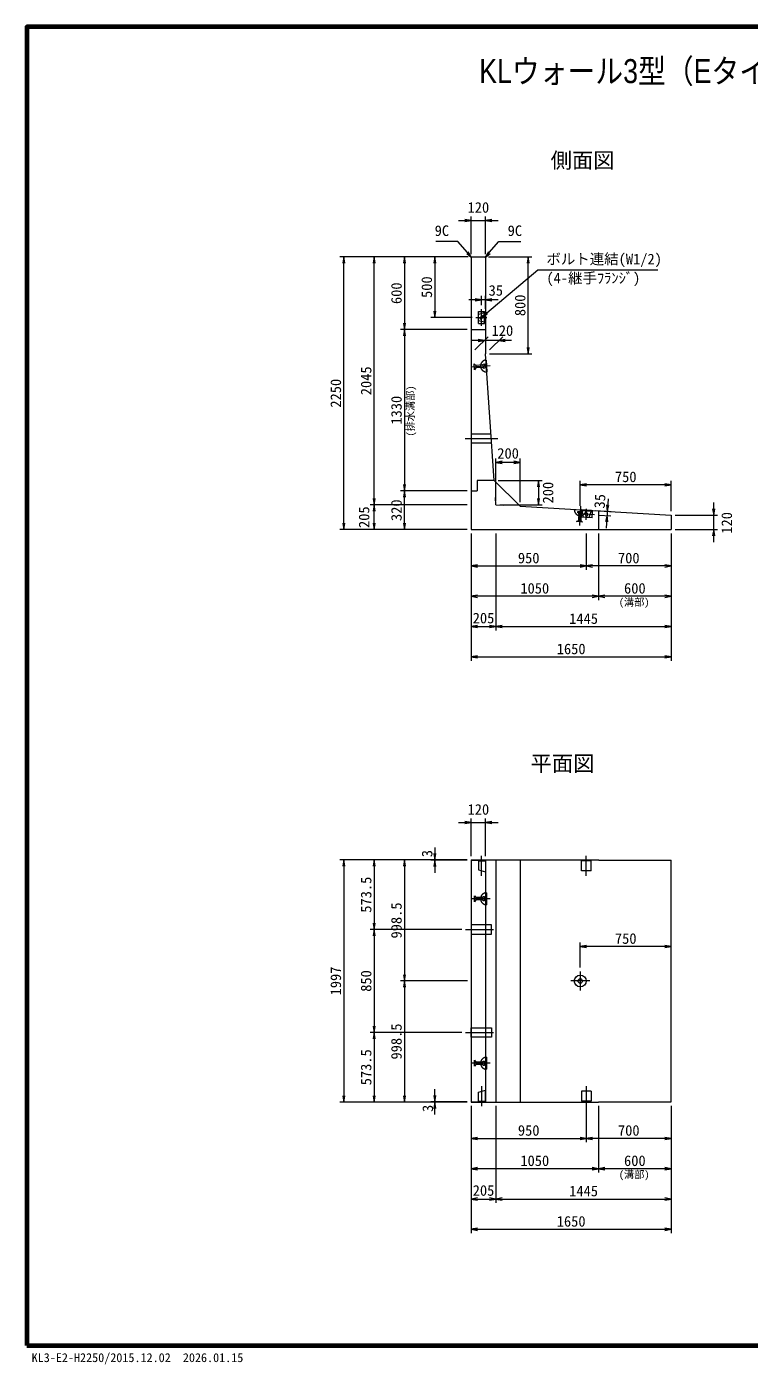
# Model space of a CAD drawing. Units: millimetres at full size, sheet at 1:40. Extents: x 124888 to 140688, y 10657 to 21690.
# Drawn here: x 124888 to 130844, y 10657 to 21690 of the extents above; entities that cross this region are included whole.
import ezdxf
from ezdxf.enums import TextEntityAlignment as Align

# ---------------------------------------------------------------- set-up
doc = ezdxf.new("R2010")
doc.units = ezdxf.units.MM
doc.header["$LTSCALE"] = 40
doc.linetypes.add('CHAIN', pattern=[18.5, 12, -1.5, 3.5, -1.5])
doc.linetypes.add('DASHED', pattern=[7.5, 6, -1.5])
for name, color, linetype, lineweight in [('01図枠', 1, 'Continuous', 70), ('中心', 6, 'CHAIN', 9), ('外形線', 7, 'Continuous', 13), ('寸法', 2, 'Continuous', 9), ('細線', 4, 'Continuous', 9), ('連結部', 4, 'Continuous', 13)]:
    doc.layers.add(name, color=color, linetype=linetype, lineweight=lineweight)
doc.layers.add('文字', color=7, linetype='Continuous')
doc.styles.add('ＭＳ ゴシック', font='')
doc.styles.add('ＭＳ Ｐゴシック', font='')
doc.styles.get('ＭＳ ゴシック').set_extended_font_data('MS Gothic')
doc.styles.get('ＭＳ Ｐゴシック').set_extended_font_data('MS PGothic')

# ---------------------------------------------------------------- blocks, each defined once
blk = doc.blocks.new('open_arrow')
at = {"color": 0, "linetype": 'Continuous', "lineweight": -2}
blk.add_lwpolyline([(7.5, 1.25), (0, 0), (7.5, -1.25)], dxfattribs=at)

msp = doc.modelspace()

# ---------------------------------------------------------------- linework, layer by layer
at = {"layer": '01図枠'}
msp.add_lwpolyline([(124887.54, 10809.99), (140687.54, 10809.99), (140687.54, 21689.99), (124887.54, 21689.99)], close=True, dxfattribs=at)
at = {"layer": '中心'}
for p, q in [((128636.13, 19223.25), (128636.13, 19360.25)), ((128591.13, 19291.75), (128681.13, 19291.75)), ((128707.88, 18893.79), (128548.25, 18882.89)), ((128771.1, 18291.75), (128501.13, 18291.75)), ((129569.51, 17663.84), (129432.74, 17671.89)), ((129452.89, 17735.82), (129443.49, 17576.09)), ((129498.48, 17622.94), (129503.77, 17712.79)), ((128636.13, 14685.74), (128636.13, 14850.74)), ((129501.13, 14685.74), (129501.13, 14850.74)), ((128707.95, 14496.74), (128547.95, 14496.74)), ((128506.13, 14243.24), (128736.13, 14243.24)), ((129530.13, 13818.24), (129372.13, 13818.24)), ((129451.13, 13897.24), (129451.13, 13739.24)), ((128506.13, 13393.24), (128736.13, 13393.24)), ((128707.95, 13139.74), (128547.95, 13139.74)), ((128636.13, 12950.74), (128636.13, 12785.74)), ((129501.13, 12950.74), (129501.13, 12785.74))]:
    msp.add_line(p, q, dxfattribs=at)
at = {"layer": '外形線'}
for p, q in [((128560.13, 19791.75), (128551.13, 19782.75)), ((128551.13, 19782.75), (128551.13, 17541.75)), ((128560.13, 19791.75), (128662.13, 19791.75)), ((128662.13, 19791.75), (128671.13, 19782.75)), ((128671.13, 19782.75), (128671.13, 18991.75)), ((128742.47, 17946.75), (128671.13, 18991.75)), ((128742.47, 17946.75), (128956.13, 17734.99)), ((128756.13, 17746.75), (128752.04, 17806.61)), ((128756.13, 17746.75), (128816.02, 17743.23)), ((128956.13, 17734.99), (130201.13, 17661.75)), ((130201.13, 17661.75), (130201.13, 17541.75)), ((128551.13, 17541.75), (130201.13, 17541.75)), ((128551.13, 14816.74), (129601.13, 14816.74)), ((128551.13, 14816.74), (128551.13, 12819.74)), ((128671.13, 14816.74), (128671.13, 12819.74)), ((129604.13, 14813.74), (129601.13, 14816.74)), ((129604.13, 14813.74), (130201.13, 14813.74)), ((130201.13, 12822.74), (130201.13, 14813.74)), ((128551.13, 12819.74), (129601.13, 12819.74)), ((129601.13, 12819.74), (129604.13, 12822.74)), ((129604.13, 12822.74), (130201.13, 12822.74))]:
    msp.add_line(p, q, dxfattribs=at)
at = {"layer": '寸法'}
for p, q in [((128447.13, 20091.75), (128775.13, 20091.75)), ((128551.13, 19814.75), (128551.13, 20123.75)), ((128671.13, 19814.75), (128671.13, 20123.75)), ((128528.13, 19791.75), (127469.13, 19791.75)), ((127501.13, 17541.75), (127501.13, 19791.75)), ((128528.13, 19791.75), (127719.13, 19791.75)), ((127751.13, 17746.75), (127751.13, 19791.75)), ((128528.13, 19791.75), (127969.29, 19791.75)), ((128001.29, 19791.75), (128001.29, 19191.75)), ((128528.13, 19791.75), (128219.29, 19791.75)), ((128251.29, 19791.75), (128251.29, 19291.75)), ((128694.13, 19791.75), (129053.13, 19791.75)), ((129021.13, 18991.75), (129021.13, 19791.75)), ((128775.13, 19437.14), (128532.13, 19437.14)), ((128636.13, 19392.25), (128636.13, 19469.14)), ((128671.13, 19363.75), (128671.13, 19469.14)), ((128559.13, 19291.75), (128219.29, 19291.75)), ((128519.29, 19191.75), (127969.29, 19191.75)), ((128519.29, 19191.75), (127969.29, 19191.75)), ((128001.29, 19191.75), (128001.29, 17861.75)), ((128884.4, 19101.03), (128556.4, 19101.03)), ((128583.13, 19023.75), (128692.4, 19133.03)), ((128703.13, 19023.75), (128812.4, 19133.03)), ((128703.13, 18991.75), (129053.13, 18991.75)), ((128756.13, 17778.75), (128756.13, 18128.4)), ((128956.13, 18096.4), (128756.13, 18096.4)), ((128956.13, 17766.99), (128956.13, 18128.4)), ((128774.47, 17946.75), (129137.87, 17946.75)), ((129105.87, 17946.75), (129105.87, 17746.75)), ((129451.13, 17737.87), (129451.13, 17943.32)), ((130201.13, 17911.32), (129451.13, 17911.32)), ((130201.13, 17693.75), (130201.13, 17943.32)), ((128519.13, 17861.75), (127969.29, 17861.75)), ((128519.13, 17861.75), (127969.29, 17861.75)), ((128001.29, 17541.75), (128001.29, 17861.75)), ((129679.91, 17796.59), (129665.64, 17554.01)), ((130551.12, 17437.75), (130551.12, 17765.75)), ((128519.13, 17746.75), (127719.13, 17746.75)), ((128519.13, 17746.75), (127719.13, 17746.75)), ((127751.13, 17541.75), (127751.13, 17746.75)), ((128788.13, 17746.75), (129137.87, 17746.75)), ((129575.06, 17698.58), (129705.75, 17690.89)), ((129601.45, 17661.97), (129703.69, 17655.95)), ((130233.12, 17661.75), (130583.12, 17661.75)), ((128519.13, 17541.75), (127469.13, 17541.75)), ((128519.13, 17541.75), (127719.13, 17541.75)), ((128519.13, 17541.75), (127969.29, 17541.75)), ((128551.13, 17509.75), (128551.13, 16459.75)), ((128551.13, 17509.75), (128551.13, 16709.75)), ((128551.13, 17509.75), (128551.13, 16959.75)), ((128551.13, 17509.75), (128551.13, 17209.75)), ((128756.13, 17509.75), (128756.13, 16709.75)), ((128756.13, 17509.75), (128756.13, 16709.75)), ((129501.13, 17509.75), (129501.13, 17209.75)), ((129501.13, 17509.75), (129501.13, 17209.75)), ((129601.13, 17509.75), (129601.13, 16959.75)), ((129601.13, 17509.75), (129601.13, 16959.75)), ((130201.13, 17509.75), (130201.13, 16459.75)), ((130201.13, 17509.75), (130201.13, 16709.75)), ((130201.13, 17509.75), (130201.13, 17209.75)), ((130201.13, 17509.75), (130201.13, 16959.75)), ((130233.12, 17541.75), (130583.12, 17541.75)), ((128551.13, 17241.75), (129501.13, 17241.75)), ((130201.13, 17241.75), (129501.13, 17241.75)), ((129601.13, 16991.75), (128551.13, 16991.75)), ((130201.13, 16991.75), (129601.13, 16991.75)), ((128551.13, 16741.75), (128756.13, 16741.75)), ((128756.13, 16741.75), (130201.13, 16741.75)), ((128551.13, 16491.75), (130201.13, 16491.75)), ((128447.13, 15125.74), (128775.13, 15125.74)), ((128551.13, 14848.74), (128551.13, 15157.74)), ((128671.13, 14848.74), (128671.13, 15157.74)), ((128251.13, 14920.74), (128251.13, 14709.74)), ((128519.13, 14816.74), (127469.13, 14816.74)), ((127501.13, 14816.74), (127501.13, 12819.74)), ((128519.13, 14816.74), (127719.13, 14816.74)), ((127751.13, 14816.74), (127751.13, 14243.24)), ((128519.13, 14816.74), (127969.13, 14816.74)), ((128001.13, 14816.74), (128001.13, 13818.24)), ((128519.13, 14816.74), (128219.13, 14816.74)), ((128519.13, 14813.74), (128219.13, 14813.74)), ((128474.13, 14243.24), (127719.13, 14243.24)), ((128474.13, 14243.24), (127719.13, 14243.24)), ((127751.13, 14243.24), (127751.13, 13393.24)), ((129451.13, 13929.24), (129451.13, 14134.69)), ((130201.13, 13885.12), (130201.13, 14134.69)), ((130201.13, 14102.69), (129451.13, 14102.69)), ((128520.13, 13818.24), (127969.13, 13818.24)), ((128520.13, 13818.24), (127969.13, 13818.24)), ((128001.13, 13818.24), (128001.13, 12819.74)), ((128474.13, 13393.24), (127719.13, 13393.24)), ((128474.13, 13393.24), (127719.13, 13393.24)), ((127751.13, 13393.24), (127751.13, 12819.74)), ((128251.13, 12715.74), (128251.13, 12926.74)), ((128519.13, 12819.74), (127469.13, 12819.74)), ((128519.13, 12819.74), (127719.13, 12819.74)), ((128519.13, 12819.74), (127969.13, 12819.74)), ((128519.13, 12822.74), (128219.13, 12822.74)), ((128519.13, 12819.74), (128219.13, 12819.74)), ((128551.13, 12787.74), (128551.13, 11737.74)), ((128551.13, 12787.74), (128551.13, 11987.74)), ((128551.13, 12787.74), (128551.13, 12237.74)), ((128551.13, 12787.74), (128551.13, 12487.74)), ((128756.13, 12787.74), (128756.13, 11987.74)), ((128756.13, 12787.74), (128756.13, 11987.74)), ((129501.13, 12787.74), (129501.13, 12487.74)), ((129501.13, 12787.74), (129501.13, 12487.74)), ((129601.13, 12787.74), (129601.13, 12237.74)), ((129601.13, 12787.74), (129601.13, 12237.74)), ((130201.13, 12787.74), (130201.13, 11737.74)), ((130201.13, 12787.74), (130201.13, 11987.74)), ((130201.13, 12787.74), (130201.13, 12487.74)), ((130201.13, 12787.74), (130201.13, 12237.74)), ((128551.13, 12519.74), (129501.13, 12519.74)), ((130201.13, 12519.74), (129501.13, 12519.74)), ((129601.13, 12269.74), (128551.13, 12269.74)), ((130201.13, 12269.74), (129601.13, 12269.74)), ((128551.13, 12019.74), (128756.13, 12019.74)), ((128756.13, 12019.74), (130201.13, 12019.74)), ((128551.13, 11769.74), (130201.13, 11769.74))]:
    msp.add_line(p, q, dxfattribs=at)
at = {"layer": '寸法', "color": 3, "linetype": 'DASHED'}
for p, q in [((128579.89, 18860.02), (128576.48, 18909.93)), ((128576.48, 18909.93), (128589.14, 18895.76)), ((128590.5, 18875.78), (128579.89, 18860.02)), ((128650.33, 18899.94), (128589.14, 18895.76)), ((128589.14, 18895.76), (128590.5, 18875.78)), ((128651.69, 18879.96), (128590.5, 18875.78)), ((128649.79, 18907.87), (128661.76, 18908.69)), ((128652.24, 18871.95), (128649.79, 18907.87)), ((128664.21, 18872.77), (128652.24, 18871.95)), ((128661.76, 18908.69), (128664.21, 18872.77)), ((128674.61, 18940.68), (128681.29, 18842.81)), ((129402.16, 17708.75), (129500.09, 17702.99)), ((129431.57, 17679.97), (129432.28, 17691.95)), ((129467.51, 17677.86), (129431.57, 17679.97)), ((129432.28, 17691.95), (129468.21, 17689.84)), ((129439.51, 17679.51), (129435.91, 17618.28)), ((129459.5, 17678.33), (129455.9, 17617.1)), ((129468.21, 17689.84), (129467.51, 17677.86)), ((129420.25, 17607.51), (129435.91, 17618.28)), ((129470.18, 17604.57), (129420.25, 17607.51)), ((129435.91, 17618.28), (129455.9, 17617.1)), ((129455.9, 17617.1), (129470.18, 17604.57)), ((128577.95, 14471.76), (128577.95, 14521.79)), ((128577.95, 14521.79), (128589.62, 14506.79)), ((128589.62, 14486.76), (128577.95, 14471.76)), ((128650.95, 14506.79), (128589.62, 14506.79)), ((128589.62, 14506.79), (128589.62, 14486.76)), ((128650.95, 14486.76), (128589.62, 14486.76)), ((128650.95, 14478.74), (128650.95, 14514.74)), ((128650.95, 14514.74), (128662.95, 14514.74)), ((128662.95, 14478.74), (128650.95, 14478.74)), ((128662.95, 14514.74), (128662.95, 14478.74)), ((128677.95, 14545.79), (128677.95, 14447.69)), ((128577.95, 13114.76), (128577.95, 13164.79)), ((128577.95, 13164.79), (128589.62, 13149.79)), ((128589.62, 13129.76), (128577.95, 13114.76)), ((128650.95, 13149.79), (128589.62, 13149.79)), ((128589.62, 13149.79), (128589.62, 13129.76)), ((128650.95, 13129.76), (128589.62, 13129.76)), ((128650.95, 13121.74), (128650.95, 13157.74)), ((128650.95, 13157.74), (128662.95, 13157.74)), ((128662.95, 13157.74), (128662.95, 13121.74)), ((128677.95, 13188.79), (128677.95, 13090.69)), ((128662.95, 13121.74), (128650.95, 13121.74))]:
    msp.add_line(p, q, dxfattribs=at)
at = {"layer": '寸法'}
for points in [[(128555.6, 19787.23), (128521.42, 19826.42), (128441.65, 19917.89), (128259.9, 19917.89)], [(128666.65, 19787.23), (128700.83, 19826.42), (128780.6, 19917.89), (128962.35, 19917.89)], [(128641.95, 19297.41), (128681.68, 19330.95), (129100.03, 19684.08), (130090.63, 19684.08)]]:
    msp.add_lwpolyline(points, dxfattribs=at)
at = {"layer": '寸法', "color": 3}
msp.add_circle((129451.13, 13818.24), 18, dxfattribs=at)
at = {"layer": '寸法', "color": 3, "linetype": 'DASHED'}
for centre, start, end in [((128677.95, 18891.75), 93.9057, 273.9057), ((129451.13, 17705.87), 176.63354, 356.63354), ((128677.95, 14496.74), 90, 270), ((128677.95, 13139.74), 90, 270)]:
    msp.add_arc(centre, 49.05, start, end, dxfattribs=at)
at = {"layer": '細線'}
for p, q in [((128611.13, 19243.25), (128611.13, 19340.25)), ((128611.13, 19340.25), (128661.13, 19340.25)), ((128661.13, 19243.25), (128661.13, 19340.25)), ((128611.13, 19243.25), (128661.13, 19243.25)), ((128636.13, 19303.06), (128624.81, 19291.75)), ((128647.44, 19291.75), (128636.13, 19280.44)), ((128551.29, 19191.75), (128671.29, 19191.75)), ((128601.13, 17946.75), (128601.13, 17861.75)), ((128742.47, 17946.75), (128601.13, 17946.75)), ((128551.13, 17861.75), (128601.13, 17861.75)), ((129451.24, 17645.76), (129454.18, 17695.67)), ((129551.01, 17689.98), (129454.18, 17695.67)), ((129489.83, 17668.53), (129500.46, 17656.57)), ((129501.79, 17679.16), (129512.42, 17667.2)), ((129548.07, 17640.06), (129551.01, 17689.98)), ((129601.13, 17697.04), (129601.13, 17541.75)), ((129548.07, 17640.06), (129451.24, 17645.76)), ((128756.13, 14816.74), (128756.13, 12819.74)), ((128956.13, 14816.74), (128956.13, 12819.74)), ((129541.13, 14810.74), (129461.13, 14810.74)), ((129461.13, 14725.74), (129461.13, 14810.74)), ((129541.13, 14725.74), (129541.13, 14810.74)), ((129541.13, 14725.74), (129461.13, 14725.74)), ((129541.13, 12910.74), (129461.13, 12910.74)), ((129461.13, 12910.74), (129461.13, 12825.74)), ((129541.13, 12910.74), (129541.13, 12825.74)), ((129541.13, 12825.74), (129461.13, 12825.74))]:
    msp.add_line(p, q, dxfattribs=at)
at = {"layer": '細線', "linetype": 'DASHED'}
for p, q in [((128671.13, 19331.75), (128611.13, 19316.75)), ((128671.13, 19251.75), (128671.13, 19331.75)), ((128611.13, 19266.75), (128671.13, 19251.75)), ((128716.36, 18329.25), (128551.13, 18329.25)), ((128721.48, 18254.25), (128551.13, 18254.25)), ((129463.25, 17705.16), (129474.7, 17644.38)), ((129543.11, 17700.46), (129463.25, 17705.16)), ((129524.61, 17641.44), (129543.11, 17700.46)), ((128551.13, 14813.74), (128671.13, 14813.74)), ((128611.13, 14810.74), (128611.13, 14734.74)), ((128611.13, 14810.74), (128671.13, 14810.74)), ((128671.13, 14810.74), (128671.13, 14719.74)), ((128611.13, 14734.74), (128671.13, 14719.74)), ((128611.13, 12901.74), (128671.13, 12916.74)), ((128671.13, 12825.74), (128671.13, 12916.74)), ((128551.13, 12822.74), (128671.13, 12822.74)), ((128611.13, 12825.74), (128611.13, 12901.74)), ((128611.13, 12825.74), (128671.13, 12825.74))]:
    msp.add_line(p, q, dxfattribs=at)
for points in [[(128551.13, 14205.74), (128718.92, 14205.74), (128718.92, 14280.74), (128551.13, 14280.74)], [(128551.13, 13430.74), (128718.92, 13430.74), (128718.92, 13355.74), (128551.13, 13355.74)]]:
    msp.add_lwpolyline(points, close=True, dxfattribs=at)
at = {"layer": '細線'}
for centre, start, end in [((128630.47, 19286.09), 135, 315), ((128641.78, 19297.41), 315, 135), ((129495.81, 17673.85), 41.63354, 221.63354), ((129506.44, 17661.89), 221.63354, 41.63354)]:
    msp.add_arc(centre, 8, start, end, dxfattribs=at)
at = {"layer": '連結部', "color": 3}
msp.add_circle((129451.13, 13818.24), 49, dxfattribs=at)

# ---------------------------------------------------------------- block references
at = {"layer": '寸法', "xscale": 6.93, "yscale": 6.93}
for p, rotation in [((128551.13, 20091.75), 180), ((127501.13, 19791.75), 270), ((127751.13, 19791.75), 270), ((128001.29, 19791.75), 270), ((128251.29, 19791.75), 270), ((128555.6, 19787.23), 131.1), ((128666.65, 19787.23), 48.9), ((129021.13, 19791.75), 270), ((128636.13, 19437.14), 180), ((128251.29, 19291.75), 90), ((128641.95, 19297.41), 40.2), ((128001.29, 19191.75), 90), ((128001.29, 19191.75), 270), ((128660.4, 19101.03), 180), ((129021.13, 18991.75), 90), ((128956.13, 18096.4), 180), ((128001.29, 17861.75), 90), ((129105.87, 17946.75), 270), ((130201.13, 17911.32), 180), ((127751.13, 17746.75), 90), ((128001.29, 17861.75), 270), ((129105.87, 17746.75), 90), ((127751.13, 17746.75), 270), ((129671.75, 17657.83), 266.6), ((129673.8, 17692.77), 86.6), ((130551.12, 17661.75), 90), ((127501.13, 17541.75), 90), ((127751.13, 17541.75), 90), ((128001.29, 17541.75), 90), ((130551.12, 17541.75), 270), ((129501.13, 17241.75), 180), ((130201.13, 17241.75), 180), ((129601.13, 16991.75), 180), ((130201.13, 16991.75), 180), ((128756.13, 16741.75), 180), ((130201.13, 16741.75), 180), ((130201.13, 16491.75), 180), ((128551.13, 15125.74), 180), ((127501.13, 14816.74), 270), ((127751.13, 14816.74), 270), ((128001.13, 14816.74), 270), ((128251.13, 14816.74), 90), ((128251.13, 14813.74), 270), ((127751.13, 14243.24), 90), ((127751.13, 14243.24), 270), ((130201.13, 14102.69), 180), ((128001.13, 13818.24), 90), ((128001.13, 13818.24), 270), ((127751.13, 13393.24), 90), ((127751.13, 13393.24), 270), ((127501.13, 12819.74), 90), ((127751.13, 12819.74), 90), ((128001.13, 12819.74), 90), ((128251.13, 12822.74), 90), ((128251.13, 12819.74), 270), ((129501.13, 12519.74), 180), ((130201.13, 12519.74), 180), ((129601.13, 12269.74), 180), ((130201.13, 12269.74), 180), ((128756.13, 12019.74), 180), ((130201.13, 12019.74), 180), ((130201.13, 11769.74), 180)]:
    msp.add_blockref('open_arrow', p, dxfattribs=dict(at, rotation=rotation))
for p in [(128671.13, 20091.75), (128671.13, 19437.14), (128780.4, 19101.03), (128756.13, 18096.4), (129451.13, 17911.32), (128551.13, 17241.75), (129501.13, 17241.75), (128551.13, 16991.75), (129601.13, 16991.75), (128551.13, 16741.75), (128756.13, 16741.75), (128551.13, 16491.75), (128671.13, 15125.74), (129451.13, 14102.69), (128551.13, 12519.74), (129501.13, 12519.74), (128551.13, 12269.74), (129601.13, 12269.74), (128551.13, 12019.74), (128756.13, 12019.74), (128551.13, 11769.74)]:
    msp.add_blockref('open_arrow', p, dxfattribs=at)

# ---------------------------------------------------------------- texts
at = {"layer": '寸法', "style": 'ＭＳ ゴシック'}
for s, p in [('120', (128611.13, 20199.75)), ('35', (128754.91, 19515)), ('120', (128809.31, 19183.82)), ('200', (128856.13, 18171)), ('750', (129826.13, 17977.32)), ('950', (129026.13, 17307.75)), ('700', (129851.13, 17307.75)), ('1050', (129076.13, 17057.75)), ('600', (129901.13, 17057.75)), ('205', (128653.63, 16812.31)), ('1445', (129478.63, 16807.75)), ('1650', (129376.13, 16557.75)), ('120', (128611.13, 15233.74)), ('750', (129826.13, 14168.69)), ('950', (129026.13, 12585.74)), ('700', (129851.13, 12585.74)), ('1050', (129076.13, 12335.74)), ('600', (129901.13, 12335.74)), ('205', (128653.63, 12090.3)), ('1445', (129478.63, 12085.74)), ('1650', (129376.13, 11835.74))]:
    msp.add_text(s, height=87.35, dxfattribs=at).set_placement(p, align=Align.MIDDLE_CENTER)
msp.add_text('9C', height=87.35, dxfattribs=at).set_placement((128369.65, 19937.89), align=Align.BOTTOM_RIGHT)
for s, p in [('9C', (128852.6, 19937.89)), ('ボルト連結(W1/2)', (129172.03, 19704.08))]:
    msp.add_text(s, height=87.35, dxfattribs=at).set_placement(p, align=Align.BOTTOM_LEFT)
at = {"layer": '寸法', "color": 3, "style": 'ＭＳ ゴシック'}
msp.add_text('(4-継手ﾌﾗﾝｼﾞ)', height=87.35, dxfattribs=at).set_placement((129172.03, 19660.46), align=Align.TOP_LEFT)
at = {"layer": '寸法', "style": 'ＭＳ ゴシック'}
for s, rotation, p in [('600', 90, (127935.29, 19491.75)), ('500', 90, (128185.29, 19541.75)), ('800', 90, (128955.13, 19391.75)), ('2045', 90, (127685.13, 18769.25)), ('2250', 90, (127435.13, 18666.75)), ('1330', 90, (127935.29, 18526.75)), ('200', 90, (129184.96, 17846.75)), ('320', 90, (127935.29, 17701.75)), ('35', 86.634, (129612.34, 17776.2)), ('205', 90, (127668.29, 17644.25)), ('120', 90, (130658.79, 17597.35)), ('3', 90, (128188.31, 14869.18)), ('573.5', 90, (127685.13, 14529.99)), ('998.5', 90, (127935.13, 14317.49)), ('1997', 90, (127435.13, 13818.24)), ('850', 90, (127685.13, 13818.24)), ('998.5', 90, (127935.13, 13318.99)), ('573.5', 90, (127685.13, 13106.49)), ('3', 90, (128193.59, 12767.29))]:
    msp.add_text(s, height=87.35, rotation=rotation, dxfattribs=at).set_placement(p, align=Align.MIDDLE_CENTER)
at = {"layer": '寸法', "color": 3, "style": 'ＭＳ ゴシック'}
msp.add_text('(排水溝部)', height=61.71, rotation=90, dxfattribs=at).set_placement((128100.79, 18309.72), align=Align.BOTTOM_LEFT)
for p in [(129769.52, 16894.18), (129769.52, 12172.17)]:
    msp.add_text('(溝部)', height=61.71, dxfattribs=at).set_placement(p, align=Align.BOTTOM_LEFT)
at = {"layer": '文字', "style": 'ＭＳ Ｐゴシック', "width": 0.85}
msp.add_text(' KLウォール3型（Eタイプ）標準部構造図\u3000\u3000\u3000\u3000\u3000\u3000\u3000\u3000\u3000\u3000\u3000\u3000\u3000\u3000 \u3000\u3000\u3000\u3000', height=197.9, dxfattribs=at).set_placement((132787.54, 21165.77), align=Align.BOTTOM_CENTER)
at = {"layer": '文字', "style": 'ＭＳ Ｐゴシック'}
for s, p in [(' 側面図 ', (129470.49, 20485.14)), (' 平面図 ', (129304.55, 15510.12))]:
    msp.add_text(s, height=128.7, dxfattribs=at).set_placement(p, align=Align.BOTTOM_CENTER)
at = {"layer": '文字', "style": 'ＭＳ ゴシック'}
msp.add_text('KL3-E2-H2250/2015.12.02  2026.01.15', height=73.31, dxfattribs=at).set_placement((124927.74, 10652.54), align=Align.BOTTOM_LEFT)

doc.saveas('drawing.dxf')
